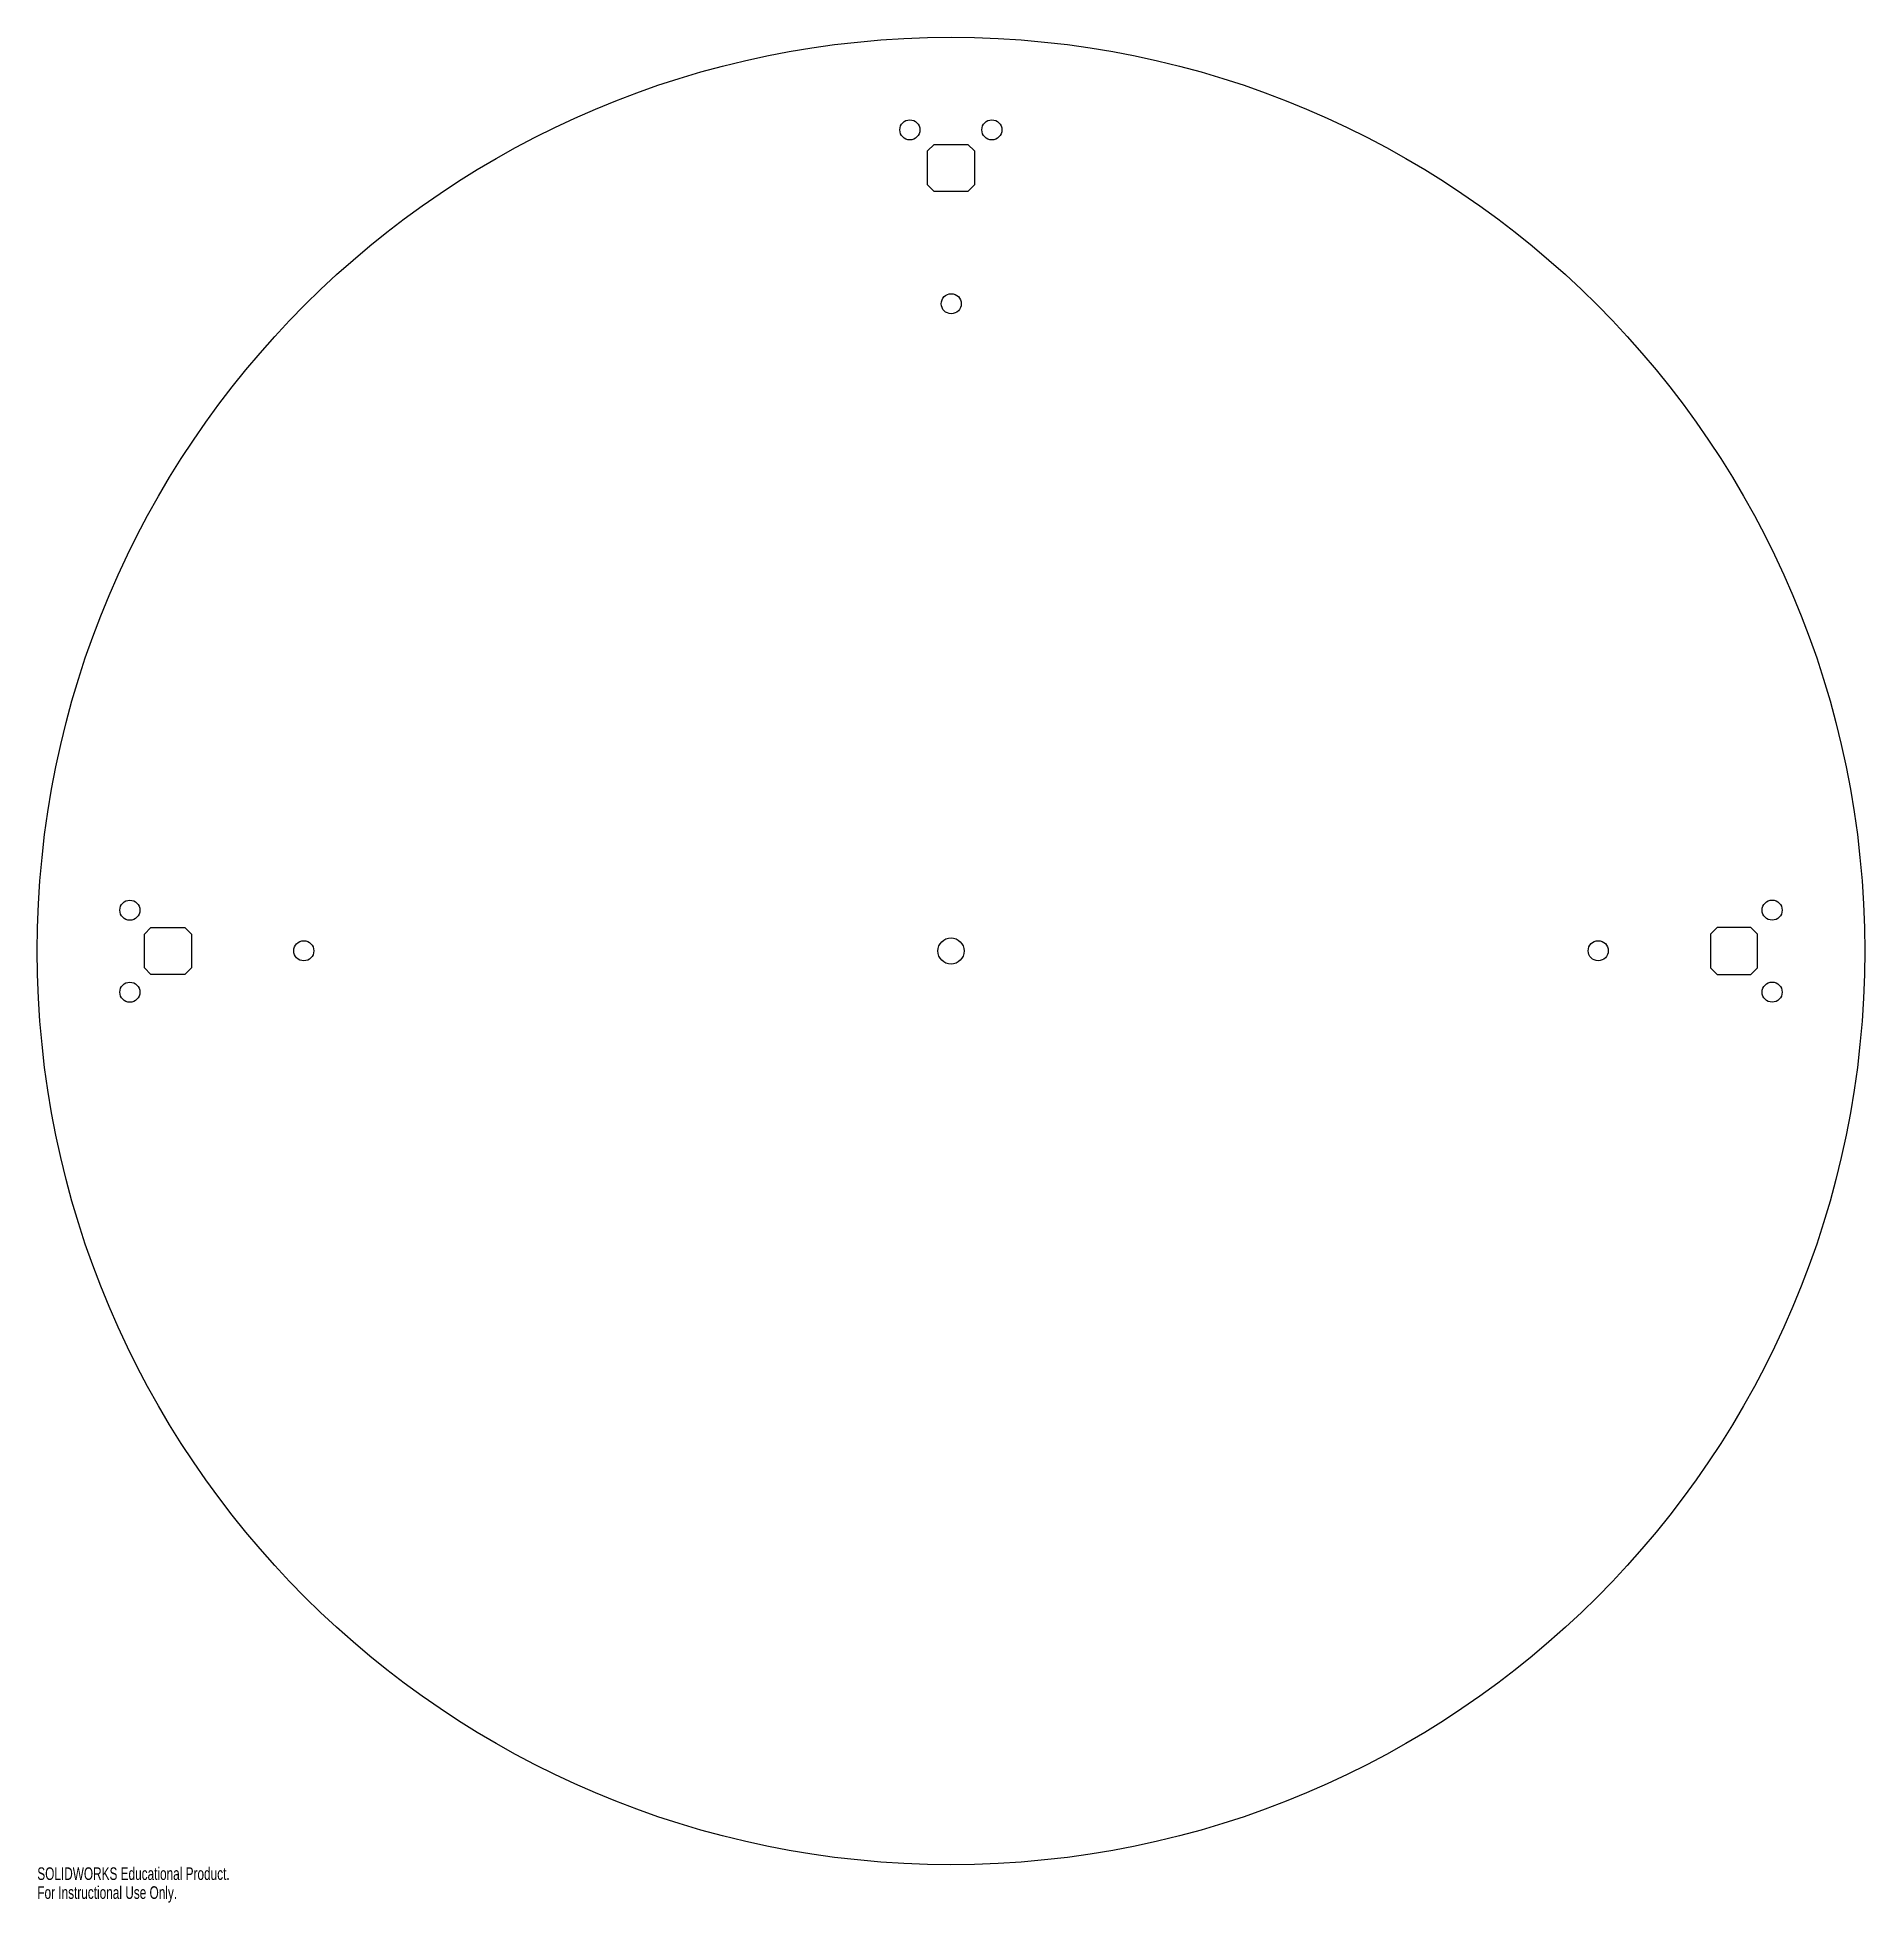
# Model space of a CAD drawing. Header units: millimetres. Extents: x -350 to 350, y -365 to 350.
import ezdxf

# ---------------------------------------------------------------- set-up
doc = ezdxf.new("R2010")
doc.units = ezdxf.units.MM
doc.styles.add('SLDTEXTSTYLE0', font='TXT', dxfattribs={"width": 0.7})

msp = doc.modelspace()

# ---------------------------------------------------------------- linework, layer by layer
at = {"color": 7, "linetype": 'Continuous', "lineweight": 25}
for p, q in [((-9, 306.45), (-6.46, 308.99)), ((-6.46, 308.99), (6.46, 308.99)), ((6.46, 308.99), (9, 306.45)), ((-9, 293.53), (-9, 306.45)), ((9, 306.45), (9, 293.53)), ((-6.46, 290.99), (-9, 293.53)), ((9, 293.53), (6.46, 290.99)), ((6.46, 290.99), (-6.46, 290.99)), ((-308.99, 6.43), (-306.45, 8.97)), ((-306.45, 8.97), (-293.53, 8.97)), ((-293.53, 8.97), (-290.99, 6.43)), ((293.52, 9), (290.98, 6.46)), ((306.44, 9), (293.52, 9)), ((308.98, 6.46), (306.44, 9)), ((-308.99, -6.49), (-308.99, 6.43)), ((-290.99, 6.43), (-290.99, -6.49)), ((290.98, 6.46), (290.98, -6.46)), ((308.98, -6.46), (308.98, 6.46)), ((-306.45, -9.03), (-308.99, -6.49)), ((-290.99, -6.49), (-293.53, -9.03)), ((290.98, -6.46), (293.52, -9)), ((306.44, -9), (308.98, -6.46)), ((-293.53, -9.03), (-306.45, -9.03)), ((293.52, -9), (306.44, -9))]:
    msp.add_line(p, q, dxfattribs=at)
for centre, radius in [((0, 0), 350), ((-15.75, 314.55), 3.85), ((15.65, 314.55), 3.85), ((0.1, 247.94), 3.85), ((-314.55, 15.62), 3.85), ((314.54, 15.65), 3.85), ((-247.93, 0.07), 3.85), ((0, 0), 5), ((247.93, 0.1), 3.85), ((-314.55, -15.78), 3.85), ((314.54, -15.75), 3.85)]:
    msp.add_circle(centre, radius, dxfattribs=at)

# ---------------------------------------------------------------- texts
at = {"color": 7, "linetype": 'Continuous', "char_height": 4.8336, "attachment_point": 1, "style": 'SLDTEXTSTYLE0'}
for s, insert in [('SOLIDWORKS Educational Product.', (-350, -351.02)), ('For Instructional Use Only.', (-350, -358.27))]:
    msp.add_mtext(s, dxfattribs=dict(at, insert=insert))

doc.saveas('drawing.dxf')
